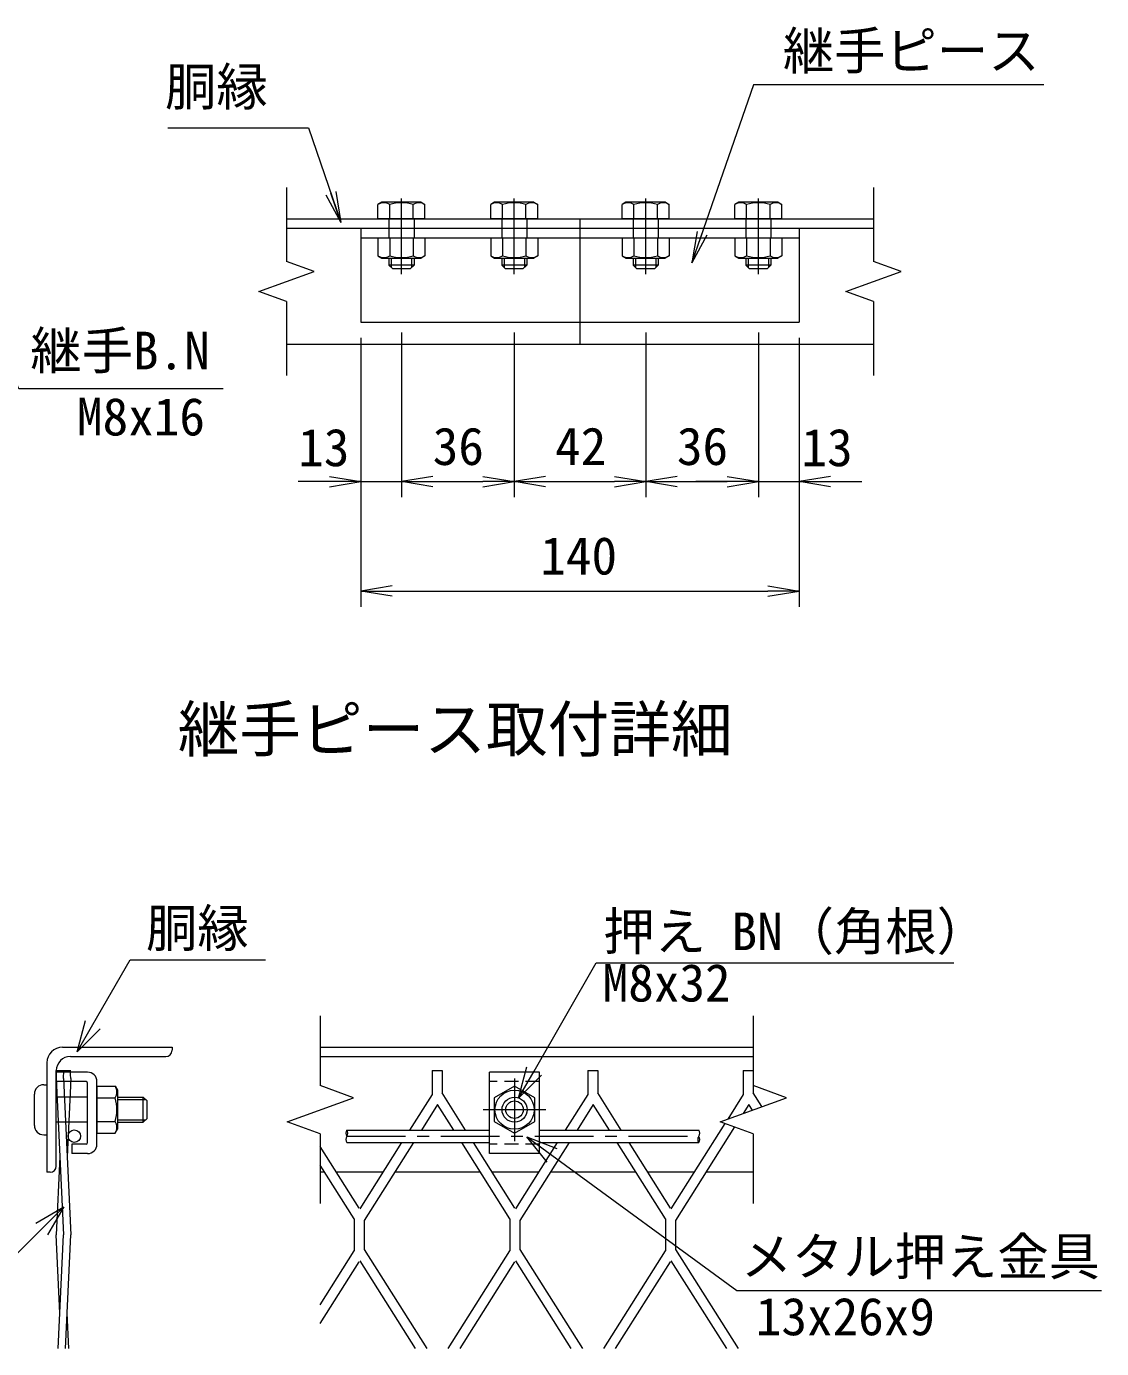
# Model space of a CAD drawing. Units: millimetres, scale not verified, with parts at other scales. Extents: x -4200 to 4200, y -2970 to 2970.
# Drawn here: x 983 to 2357, y -358 to 1332 of the extents above; entities that cross this region are included whole.
import ezdxf
from ezdxf.enums import TextEntityAlignment as Align

# ---------------------------------------------------------------- set-up
doc = ezdxf.new("R2010")
doc.units = ezdxf.units.MM
doc.header["$LTSCALE"] = 15
for name, pattern in [('CHAIN1', [8, 5, -1, 1, -1]), ('DASHED1', [1.8, 1.2, -0.6]), ('LONG_CHAIN', [21, 18, -1, 1, -1]), ('LONG_DASHED2', [13, 12, -1])]:
    doc.linetypes.add(name, pattern=pattern)
for name, color, linetype, lineweight in [('0-0_D-STR1', 1, 'Continuous', 9), ('0-1_D-BMK', 2, 'LONG_CHAIN', 9), ('0-2_D-STR-DIM', 7, 'Continuous', 9), ('0-6_0', 7, 'Continuous', 9), ('0-8_D-STR3', 3, 'Continuous', 9), ('0-9_D-STR-TXT', 7, 'Continuous', 9), ('0-C_1', 7, 'Continuous', 9), ('0-D_4筋', 1, 'Continuous', 9)]:
    doc.layers.add(name, color=color, linetype=linetype, lineweight=lineweight)
doc.layers.add('0-7_D-TTL-TXT', color=7, linetype='Continuous')
doc.styles.add('ＭＳ ゴシック', font='')
doc.styles.get('ＭＳ ゴシック').set_extended_font_data('MS Gothic')

# ---------------------------------------------------------------- blocks, each defined once
blk = doc.blocks.new('_Open')
at = {"layer": '0-6_0'}
blk.add_line((-15, 2.5), (0, 0), dxfattribs=at)
blk.add_lwpolyline([(-15, -2.5), (0, 0), (-15, 0)], dxfattribs=at)
blk = doc.blocks.new('MLeader23')
at = {"layer": '0-6_0'}
blk.add_line((1048.18, 21.75), (1068.18, 56.39), dxfattribs=at)
for points in [[(1068.18, 56.39), (1115.89, 139.03), (1281.64, 139.03), (1288.84, 139.03)], [(1077.46, 51.03), (1048.18, 21.75), (1058.9, 61.75)]]:
    blk.add_lwpolyline(points, dxfattribs=at)
blk = doc.blocks.new('MLeader24')
at = {"layer": '0-6_0'}
blk.add_line((1031.1, -176.64), (1002.81, -204.93), dxfattribs=at)
for points in [[(995.24, -197.35), (1031.1, -176.64), (1010.39, -212.51)], [(1002.81, -204.93), (924.56, -283.18), (651.07, -283.18), (643.87, -283.18)]]:
    blk.add_lwpolyline(points, dxfattribs=at)
blk = doc.blocks.new('MLeader25')
at = {"layer": '0-9_D-STR-TXT'}
blk.add_line((1622.54, -87.1), (1654.83, -110.71), dxfattribs=at)
for points in [[(1648.51, -119.36), (1622.54, -87.1), (1661.16, -102.06)], [(1654.83, -110.71), (1891.1, -283.46), (2349.71, -283.46), (2356.91, -283.46)]]:
    blk.add_lwpolyline(points, dxfattribs=at)
blk = doc.blocks.new('MLeader26')
at = {"layer": '0-6_0'}
blk.add_line((1612.23, -37.75), (1632.1, -3.03), dxfattribs=at)
for points in [[(1632.1, -3.03), (1711.19, 135.2), (2160.96, 135.2), (2168.16, 135.2)], [(1641.4, -8.36), (1612.23, -37.75), (1622.8, 2.29)]]:
    blk.add_lwpolyline(points, dxfattribs=at)

msp = doc.modelspace()

# ---------------------------------------------------------------- linework, layer by layer
at = {"layer": '0-0_D-STR1'}
for p, q in [((1315.54, 1086.24), (2065.54, 1086.24)), ((1690.54, 1086.24), (1690.54, 1074.24)), ((1315.54, 1074.24), (2065.54, 1074.24)), ((1690.54, 954.24), (1690.54, 926.24)), ((1315.54, 926.24), (2065.54, 926.24)), ((1358.83, 27.57), (1912.03, 27.57)), ((1009.53, 7.57), (1009.53, -132.43)), ((1039.53, 15.57), (1161.53, 15.57)), ((1358.83, 15.57), (1912.03, 15.57)), ((1021.53, -124.43), (1021.53, -2.43)), ((1013.53, -132.43), (1009.53, -132.43)), ((1364.66, -132.43), (1358.83, -132.43)), ((1438.77, -132.43), (1379.77, -132.43)), ((1563.46, -132.43), (1453.88, -132.43)), ((1637.57, -132.43), (1578.57, -132.43)), ((1762.26, -132.43), (1652.68, -132.43)), ((1836.37, -132.43), (1777.37, -132.43)), ((1912.03, -132.43), (1851.48, -132.43))]:
    msp.add_line(p, q, dxfattribs=at)
at = {"layer": '0-0_D-STR1', "color": 4, "linetype": 'LONG_DASHED2'}
msp.add_line((1690.54, 1074.24), (1690.54, 954.24), dxfattribs=at)
at = {"layer": '0-0_D-STR1'}
msp.add_lwpolyline([(1029.53, 27.57), (1169.53, 27.57), (1169.53, 23.57)], dxfattribs=at)
for centre, radius, start, end in [((1029.53, 7.57), 20, 90, 179.99957), ((1161.53, 23.57), 8, 270, 0), ((1039.53, -2.43), 18, 90, 179.99954), ((1013.53, -124.43), 8, 270, 0)]:
    msp.add_arc(centre, radius, start, end, dxfattribs=at)
at = {"layer": '0-1_D-BMK'}
for p, q in [((1462.54, 1015.44), (1462.54, 1112.24)), ((1606.54, 1015.44), (1606.54, 1112.24)), ((1774.54, 1015.44), (1774.54, 1112.24)), ((1918.54, 1015.44), (1918.54, 1112.24)), ((1606.98, -12.43), (1606.98, -92.43)), ((1646.98, -52.43), (1566.98, -52.43))]:
    msp.add_line(p, q, dxfattribs=at)
at = {"layer": '0-2_D-STR-DIM'}
for p, q in [((1315.54, 1126.24), (1315.54, 1031.89)), ((2065.54, 1126.24), (2065.54, 1031.89)), ((1350.78, 1019.06), (1315.54, 1031.89)), ((1280.3, 993.41), (1350.78, 1019.06)), ((1315.54, 980.59), (1280.3, 993.41)), ((1315.54, 980.59), (1315.54, 886.24)), ((2065.54, 980.59), (2065.54, 886.24)), ((1410.54, 934.24), (1410.54, 730.52)), ((1410.54, 934.24), (1410.54, 590.52)), ((1462.54, 941.24), (1462.54, 730.52)), ((1462.54, 941.24), (1462.54, 730.52)), ((1606.54, 941.24), (1606.54, 730.52)), ((1606.54, 941.24), (1606.54, 730.52)), ((1774.54, 941.24), (1774.54, 730.52)), ((1774.54, 941.24), (1774.54, 730.52)), ((1918.54, 941.24), (1918.54, 730.52)), ((1918.54, 941.24), (1918.54, 730.52)), ((1970.54, 934.24), (1970.54, 730.52)), ((1970.54, 934.24), (1970.54, 590.52)), ((1370.54, 750.52), (1330.54, 750.52)), ((1410.54, 750.52), (1462.54, 750.52)), ((1502.54, 750.52), (1542.54, 750.52)), ((1502.54, 750.52), (1566.54, 750.52)), ((1646.54, 750.52), (1734.54, 750.52)), ((1814.54, 750.52), (1878.54, 750.52)), ((1878.54, 750.52), (1838.54, 750.52)), ((1918.54, 750.52), (1970.54, 750.52)), ((2010.54, 750.52), (2050.54, 750.52)), ((1450.54, 610.52), (1930.54, 610.52)), ((1358.83, 67.57), (1358.83, -21.65)), ((1912.03, 67.57), (1912.03, -21.65)), ((1401.12, -37.04), (1358.83, -21.65)), ((1316.55, -67.82), (1401.12, -37.04)), ((1358.83, -83.21), (1316.55, -67.82)), ((1358.83, -83.21), (1358.83, -172.43)), ((1912.03, -83.21), (1912.03, -172.43))]:
    msp.add_line(p, q, dxfattribs=at)
for points in [[(2065.54, 980.59), (2030.3, 993.41), (2100.78, 1019.06), (2065.54, 1031.89)], [(1912.03, -83.21), (1869.75, -67.82), (1954.32, -37.04), (1912.03, -21.65)]]:
    msp.add_lwpolyline(points, dxfattribs=at)
at = {"layer": '0-6_0', "color": 4}
msp.add_line((1021.53, -2.43), (1039.93, -2.43), dxfattribs=at)
at = {"layer": '0-6_0', "color": 3}
for p, q in [((1021.53, -12.43), (1021.99, -2.43)), ((1021.53, -12.43), (1030.73, -212.43)), ((1030.73, -12.43), (1031.19, -2.43)), ((1030.73, -12.43), (1039.93, -212.43)), ((1039.93, -12.43), (1035.33, -112.43)), ((1039.93, -12.43), (1039.47, -2.43)), ((1026.13, -112.43), (1021.53, -212.43)), ((1026.13, -312.43), (1021.53, -212.43)), ((1024.05, -357.7), (1030.73, -212.43)), ((1033.25, -357.7), (1039.93, -212.43)), ((1037.41, -357.7), (1035.33, -312.43))]:
    msp.add_line(p, q, dxfattribs=at)
msp.add_circle((1044.54, -86.22), 8, dxfattribs=at)
at = {"layer": '0-6_0'}
for centre, start, end in [((1397.72, -82.43), 141.28128, 218.71872), ((1387.74, -82.43), 321.28128, 38.71872), ((1837.39, -82.43), 321.28128, 38.71872), ((1397.72, -90.43), 141.28128, 218.71872), ((1847.37, -90.43), 141.28128, 218.71872), ((1837.39, -90.43), 321.28128, 38.71872)]:
    msp.add_arc(centre, 6.39, start, end, dxfattribs=at)
at = {"layer": '0-8_D-STR3'}
for p, q in [((1437.34, 1107.44), (1432.52, 1104.65)), ((1432.52, 1086.24), (1432.52, 1104.65)), ((1487.74, 1107.44), (1437.34, 1107.44)), ((1447.53, 1086.24), (1447.53, 1104.65)), ((1477.55, 1086.24), (1477.55, 1104.65)), ((1487.74, 1107.44), (1492.56, 1104.65)), ((1492.56, 1086.24), (1492.56, 1104.65)), ((1581.34, 1107.44), (1576.52, 1104.65)), ((1576.52, 1086.24), (1576.52, 1104.65)), ((1631.74, 1107.44), (1581.34, 1107.44)), ((1591.53, 1086.24), (1591.53, 1104.65)), ((1621.55, 1086.24), (1621.55, 1104.65)), ((1631.74, 1107.44), (1636.56, 1104.65)), ((1636.56, 1086.24), (1636.56, 1104.65)), ((1749.34, 1107.44), (1744.52, 1104.65)), ((1744.52, 1086.24), (1744.52, 1104.65)), ((1799.74, 1107.44), (1749.34, 1107.44)), ((1759.53, 1086.24), (1759.53, 1104.65)), ((1789.55, 1086.24), (1789.55, 1104.65)), ((1799.74, 1107.44), (1804.56, 1104.65)), ((1804.56, 1086.24), (1804.56, 1104.65)), ((1893.34, 1107.44), (1888.52, 1104.65)), ((1888.52, 1086.24), (1888.52, 1104.65)), ((1943.74, 1107.44), (1893.34, 1107.44)), ((1903.53, 1086.24), (1903.53, 1104.65)), ((1933.55, 1086.24), (1933.55, 1104.65)), ((1943.74, 1107.44), (1948.56, 1104.65)), ((1948.56, 1086.24), (1948.56, 1104.65)), ((1492.56, 1086.24), (1432.52, 1086.24)), ((1446.54, 1086.24), (1446.54, 1062.24)), ((1478.54, 1086.24), (1478.54, 1062.24)), ((1636.56, 1086.24), (1576.52, 1086.24)), ((1590.54, 1086.24), (1590.54, 1062.24)), ((1622.54, 1086.24), (1622.54, 1062.24)), ((1804.56, 1086.24), (1744.52, 1086.24)), ((1758.54, 1086.24), (1758.54, 1062.24)), ((1790.54, 1086.24), (1790.54, 1062.24)), ((1948.56, 1086.24), (1888.52, 1086.24)), ((1902.54, 1086.24), (1902.54, 1062.24)), ((1934.54, 1086.24), (1934.54, 1062.24)), ((1410.54, 1074.24), (1410.54, 954.24)), ((1410.54, 1074.24), (1970.54, 1074.24)), ((1970.54, 1074.24), (1970.54, 954.24)), ((1410.54, 1062.24), (1970.54, 1062.24)), ((1432.52, 1062.24), (1432.52, 1039.14)), ((1432.52, 1062.24), (1492.56, 1062.24)), ((1447.53, 1062.24), (1447.53, 1039.14)), ((1477.55, 1062.24), (1477.55, 1039.14)), ((1492.56, 1062.24), (1492.56, 1039.14)), ((1576.52, 1062.24), (1576.52, 1039.14)), ((1576.52, 1062.24), (1636.56, 1062.24)), ((1591.53, 1062.24), (1591.53, 1039.14)), ((1621.55, 1062.24), (1621.55, 1039.14)), ((1636.56, 1062.24), (1636.56, 1039.14)), ((1744.52, 1062.24), (1744.52, 1039.14)), ((1744.52, 1062.24), (1804.56, 1062.24)), ((1759.53, 1062.24), (1759.53, 1039.14)), ((1789.55, 1062.24), (1789.55, 1039.14)), ((1804.56, 1062.24), (1804.56, 1039.14)), ((1888.52, 1062.24), (1888.52, 1039.14)), ((1888.52, 1062.24), (1948.56, 1062.24)), ((1903.53, 1062.24), (1903.53, 1039.14)), ((1933.55, 1062.24), (1933.55, 1039.14)), ((1948.56, 1062.24), (1948.56, 1039.14)), ((1432.52, 1039.14), (1437.54, 1036.24)), ((1437.54, 1036.24), (1487.54, 1036.24)), ((1446.54, 1036.24), (1446.54, 1027.04)), ((1449.54, 1036.24), (1449.54, 1024.04)), ((1475.54, 1036.24), (1475.54, 1024.04)), ((1478.54, 1036.24), (1478.54, 1027.04)), ((1492.56, 1039.14), (1487.54, 1036.24)), ((1576.52, 1039.14), (1581.54, 1036.24)), ((1581.54, 1036.24), (1631.54, 1036.24)), ((1590.54, 1036.24), (1590.54, 1027.04)), ((1593.54, 1036.24), (1593.54, 1024.04)), ((1619.54, 1036.24), (1619.54, 1024.04)), ((1622.54, 1036.24), (1622.54, 1027.04)), ((1636.56, 1039.14), (1631.54, 1036.24)), ((1744.52, 1039.14), (1749.54, 1036.24)), ((1749.54, 1036.24), (1799.54, 1036.24)), ((1758.54, 1036.24), (1758.54, 1027.04)), ((1761.54, 1036.24), (1761.54, 1024.04)), ((1787.54, 1036.24), (1787.54, 1024.04)), ((1790.54, 1036.24), (1790.54, 1027.04)), ((1804.56, 1039.14), (1799.54, 1036.24)), ((1888.52, 1039.14), (1893.54, 1036.24)), ((1893.54, 1036.24), (1943.54, 1036.24)), ((1902.54, 1036.24), (1902.54, 1027.04)), ((1905.54, 1036.24), (1905.54, 1024.04)), ((1931.54, 1036.24), (1931.54, 1024.04)), ((1934.54, 1036.24), (1934.54, 1027.04)), ((1948.56, 1039.14), (1943.54, 1036.24)), ((1446.54, 1027.04), (1451.34, 1022.24)), ((1478.54, 1027.04), (1446.54, 1027.04)), ((1473.74, 1022.24), (1451.34, 1022.24)), ((1478.54, 1027.04), (1473.74, 1022.24)), ((1590.54, 1027.04), (1595.34, 1022.24)), ((1622.54, 1027.04), (1590.54, 1027.04)), ((1617.74, 1022.24), (1595.34, 1022.24)), ((1622.54, 1027.04), (1617.74, 1022.24)), ((1758.54, 1027.04), (1763.34, 1022.24)), ((1790.54, 1027.04), (1758.54, 1027.04)), ((1785.74, 1022.24), (1763.34, 1022.24)), ((1790.54, 1027.04), (1785.74, 1022.24)), ((1902.54, 1027.04), (1907.34, 1022.24)), ((1934.54, 1027.04), (1902.54, 1027.04)), ((1929.74, 1022.24), (1907.34, 1022.24)), ((1934.54, 1027.04), (1929.74, 1022.24)), ((1410.54, 954.24), (1970.54, 954.24)), ((1061.53, -4.43), (1021.53, -4.43)), ((1021.53, -4.43), (1021.53, -16.43)), ((1059.53, -16.43), (1021.53, -16.43)), ((1073.53, -96.43), (1073.53, -16.43)), ((1574.98, -108.43), (1574.98, -4.43)), ((993.53, -72.43), (993.53, -32.43)), ((1005.53, -20.43), (1009.53, -20.43)), ((1061.53, -94.43), (1061.53, -18.43)), ((1073.53, -22.41), (1096.63, -22.41)), ((1073.53, -22.41), (1073.53, -82.45)), ((1096.63, -22.41), (1099.53, -27.43)), ((1099.53, -27.43), (1099.53, -77.43)), ((1606.98, -22.41), (1580.98, -37.42)), ((1632.98, -37.42), (1606.98, -22.41)), ((1061.53, -36.43), (1021.53, -36.43)), ((1073.53, -37.42), (1096.63, -37.42)), ((1099.53, -36.43), (1132.73, -36.43)), ((1099.53, -39.43), (1135.73, -39.43)), ((1137.53, -63.63), (1137.53, -41.23)), ((1580.98, -37.42), (1580.98, -67.44)), ((1632.98, -67.44), (1632.98, -37.42)), ((1073.53, -67.44), (1096.63, -67.44)), ((1099.53, -65.43), (1135.73, -65.43)), ((1132.73, -68.43), (1137.53, -63.63)), ((1580.98, -67.44), (1606.98, -82.45)), ((1606.98, -82.45), (1632.98, -67.44)), ((1005.53, -84.43), (1009.53, -84.43)), ((1061.53, -68.43), (1021.53, -68.43)), ((1073.53, -82.45), (1096.63, -82.45)), ((1096.63, -82.45), (1099.53, -77.43)), ((1099.53, -68.43), (1132.73, -68.43)), ((1059.53, -96.43), (1041.53, -96.43)), ((1041.53, -96.43), (1041.53, -108.43)), ((1061.53, -108.43), (1041.53, -108.43)), ((1638.98, -108.43), (1574.98, -108.43))]:
    msp.add_line(p, q, dxfattribs=at)
at = {"layer": '0-8_D-STR3', "linetype": 'DASHED1'}
for p, q in [((1638.98, -16.43), (1574.98, -16.43)), ((1638.98, -96.43), (1574.98, -96.43))]:
    msp.add_line(p, q, dxfattribs=at)
at = {"layer": '0-8_D-STR3'}
for points in [[(1638.98, -108.43), (1638.98, -4.43), (1574.98, -4.43)], [(1132.73, -68.43), (1132.73, -36.43), (1137.53, -41.23)]]:
    msp.add_lwpolyline(points, dxfattribs=at)
for radius in [25, 16, 11.2]:
    msp.add_circle((1606.98, -52.43), radius, dxfattribs=at)
for centre, radius, start, end in [((1440.02, 1093.69), 13.29, 55.61585, 124.38415), ((1462.54, 1057.3), 49.68, 72.4121, 107.5879), ((1485.06, 1093.69), 13.29, 55.61585, 124.38415), ((1584.02, 1093.69), 13.29, 55.61585, 124.38415), ((1606.54, 1057.3), 49.68, 72.4121, 107.5879), ((1629.06, 1093.69), 13.29, 55.61585, 124.38415), ((1752.02, 1093.69), 13.29, 55.61585, 124.38415), ((1774.54, 1057.3), 49.68, 72.4121, 107.5879), ((1797.06, 1093.69), 13.29, 55.61585, 124.38415), ((1896.02, 1093.69), 13.29, 55.61585, 124.38415), ((1918.54, 1057.3), 49.68, 72.4121, 107.5879), ((1941.06, 1093.69), 13.29, 55.61585, 124.38415), ((1440.02, 1050.11), 13.29, 235.61585, 304.38416), ((1462.54, 1086.49), 49.68, 252.4121, 287.5879), ((1485.06, 1050.11), 13.29, 235.61586, 304.38414), ((1584.02, 1050.11), 13.29, 235.61585, 304.38416), ((1606.54, 1086.49), 49.68, 252.4121, 287.5879), ((1629.06, 1050.11), 13.29, 235.61586, 304.38414), ((1752.02, 1050.11), 13.29, 235.61585, 304.38416), ((1774.54, 1086.49), 49.68, 252.4121, 287.5879), ((1797.06, 1050.11), 13.29, 235.61586, 304.38414), ((1896.02, 1050.11), 13.29, 235.61585, 304.38416), ((1918.54, 1086.49), 49.68, 252.4121, 287.5879), ((1941.06, 1050.11), 13.29, 235.61586, 304.38414), ((1059.53, -18.43), 2, 360, 90), ((1061.53, -16.43), 12, 360, 90), ((1005.53, -32.43), 12, 90, 180), ((1085.66, -29.92), 13.29, 325.61584, 34.38415), ((1049.28, -52.43), 49.68, 342.4121, 17.5879), ((1085.66, -74.95), 13.29, 325.61586, 34.38414), ((1005.53, -72.43), 12, 180, 270), ((1059.53, -94.43), 2, 270, 360), ((1061.53, -96.43), 12, 270, 360)]:
    msp.add_arc(centre, radius, start, end, dxfattribs=at)
at = {"layer": '0-9_D-STR-TXT'}
for points in [[(2283.3, 1257.54), (1912.07, 1257.54), (1834.07, 1031.86)], [(1164.03, 1202.81), (1343.64, 1202.81), (1384.51, 1083.36)], [(1234.64, 869.2), (973.65, 869.2), (905.45, 1027.14)]]:
    msp.add_lwpolyline(points, dxfattribs=at)
at = {"layer": '0-C_1'}
for p, q in [((1501.63, -2.43), (1501.63, -32.89)), ((1501.63, -2.43), (1514.43, -2.43)), ((1514.43, -2.43), (1514.43, -30.92)), ((1700.43, -2.43), (1700.43, -32.89)), ((1700.43, -2.43), (1713.23, -2.43)), ((1713.23, -2.43), (1713.23, -30.92)), ((1899.23, -2.43), (1899.23, -32.89)), ((1899.23, -2.43), (1912.03, -2.43)), ((1912.03, -2.43), (1912.03, -30.92)), ((1501.63, -32.89), (1472.87, -78.43)), ((1544.45, -78.43), (1514.43, -30.92)), ((1700.43, -32.89), (1671.67, -78.43)), ((1743.25, -78.43), (1713.23, -30.92)), ((1899.23, -32.89), (1879.39, -64.31)), ((1923.08, -48.41), (1912.03, -30.92)), ((1508.66, -45.7), (1487.99, -78.43)), ((1529.34, -78.43), (1508.66, -45.7)), ((1707.46, -45.7), (1686.79, -78.43)), ((1728.14, -78.43), (1707.46, -45.7)), ((1906.26, -45.7), (1899.01, -57.17)), ((1910.8, -52.88), (1906.26, -45.7)), ((1875.79, -70.02), (1806.8, -179.26)), ((1888.07, -74.49), (1812.63, -193.94)), ((1408.63, -178.12), (1358.83, -99.29)), ((1462.77, -94.43), (1409.2, -179.26)), ((1477.88, -94.43), (1415.03, -193.94)), ((1601.03, -191.91), (1539.45, -94.43)), ((1607.43, -178.12), (1554.56, -94.43)), ((1661.57, -94.43), (1608, -179.26)), ((1676.68, -94.43), (1613.83, -193.94)), ((1799.83, -191.91), (1738.25, -94.43)), ((1806.23, -178.12), (1753.36, -94.43)), ((1402.23, -191.91), (1358.83, -123.21)), ((1402.23, -191.91), (1402.23, -232.95)), ((1415.03, -193.94), (1415.03, -230.92)), ((1601.03, -191.91), (1601.03, -232.95)), ((1613.83, -193.94), (1613.83, -230.92)), ((1799.83, -191.91), (1799.83, -232.95)), ((1812.63, -193.94), (1812.63, -230.92)), ((1358.83, -301.65), (1402.23, -232.95)), ((1415.03, -230.92), (1495.13, -357.7)), ((1522.23, -357.7), (1601.03, -232.95)), ((1613.83, -230.92), (1693.93, -357.7)), ((1721.03, -357.7), (1799.83, -232.95)), ((1812.63, -230.92), (1892.73, -357.7)), ((1358.83, -325.57), (1408.63, -246.74)), ((1409.2, -245.61), (1480.02, -357.7)), ((1537.33, -357.7), (1607.43, -246.74)), ((1608, -245.61), (1678.82, -357.7)), ((1736.13, -357.7), (1806.23, -246.74)), ((1806.8, -245.61), (1877.62, -357.7))]:
    msp.add_line(p, q, dxfattribs=at)
at = {"layer": '0-D_4筋'}
for p, q in [((1392.73, -78.43), (1574.98, -78.43)), ((1638.98, -78.43), (1842.38, -78.43)), ((1392.73, -94.43), (1574.98, -94.43)), ((1638.98, -94.43), (1842.38, -94.43))]:
    msp.add_line(p, q, dxfattribs=at)
at = {"layer": '0-D_4筋', "color": 2, "linetype": 'CHAIN1'}
msp.add_line((1392.73, -86.43), (1842.38, -86.43), dxfattribs=at)

# ---------------------------------------------------------------- block references
at = {"layer": '0-2_D-STR-DIM', "xscale": 2.666667, "yscale": 2.666667}
for p in [(1410.54, 750.52), (1606.54, 750.52), (1774.54, 750.52), (1918.54, 750.52), (1918.54, 750.52), (1970.54, 610.52)]:
    msp.add_blockref('_Open', p, dxfattribs=at)
at = {"layer": '0-2_D-STR-DIM', "xscale": 2.666667, "yscale": 2.666667, "rotation": 180}
for p in [(1462.54, 750.52), (1462.54, 750.52), (1606.54, 750.52), (1774.54, 750.52), (1970.54, 750.52), (1410.54, 610.52)]:
    msp.add_blockref('_Open', p, dxfattribs=at)
at = {"layer": '0-6_0'}
for name in ['MLeader23', 'MLeader26', 'MLeader24']:
    msp.add_blockref(name, (0, 0), dxfattribs=at)
at = {"layer": '0-9_D-STR-TXT', "xscale": 2.666667, "yscale": 2.666667}
for p, rotation in [((1385.16, 1081.47), 288.89188), ((1833.42, 1029.97), 250.93299)]:
    msp.add_blockref('_Open', p, dxfattribs=dict(at, rotation=rotation))
at = {"layer": '0-9_D-STR-TXT'}
msp.add_blockref('MLeader25', (0, 0), dxfattribs=at)

# ---------------------------------------------------------------- texts
at = {"layer": '0-2_D-STR-DIM', "style": 'ＭＳ ゴシック'}
for s, p in [('13', (1330.63, 755.72)), ('36', (1502.44, 757.27)), ('42', (1658.82, 757.27)), ('36', (1814.44, 757.27)), ('13', (1973.55, 755.72)), ('140', (1639.89, 617.27))]:
    msp.add_text(s, height=48.06, dxfattribs=at).set_placement(p, align=Align.BOTTOM_LEFT)
at = {"layer": '0-7_D-TTL-TXT', "style": 'ＭＳ ゴシック'}
msp.add_text('継手ピース取付詳細', height=57.73, dxfattribs=at).set_placement((1176.74, 387.92), align=Align.BOTTOM_LEFT)
at = {"layer": '0-9_D-STR-TXT', "style": 'ＭＳ ゴシック'}
for s, p in [('継手ピース', (1949.86, 1262.76)), ('胴縁', (1160.48, 1216.79)), ('継手B.N', (988.36, 879.53)), ('M8x16', (1047.99, 795.05)), ('胴縁', (1136.19, 141.26)), ('押え BN（角根）', (1720.41, 137.12)), ('M8x32', (1719.56, 71.43)), ('メタル押え金具', (1896.03, -278.49)), ('13x26x9', (1915.22, -355.12))]:
    msp.add_text(s, height=48.06, dxfattribs=at).set_placement(p, align=Align.BOTTOM_LEFT)

doc.saveas('drawing.dxf')
